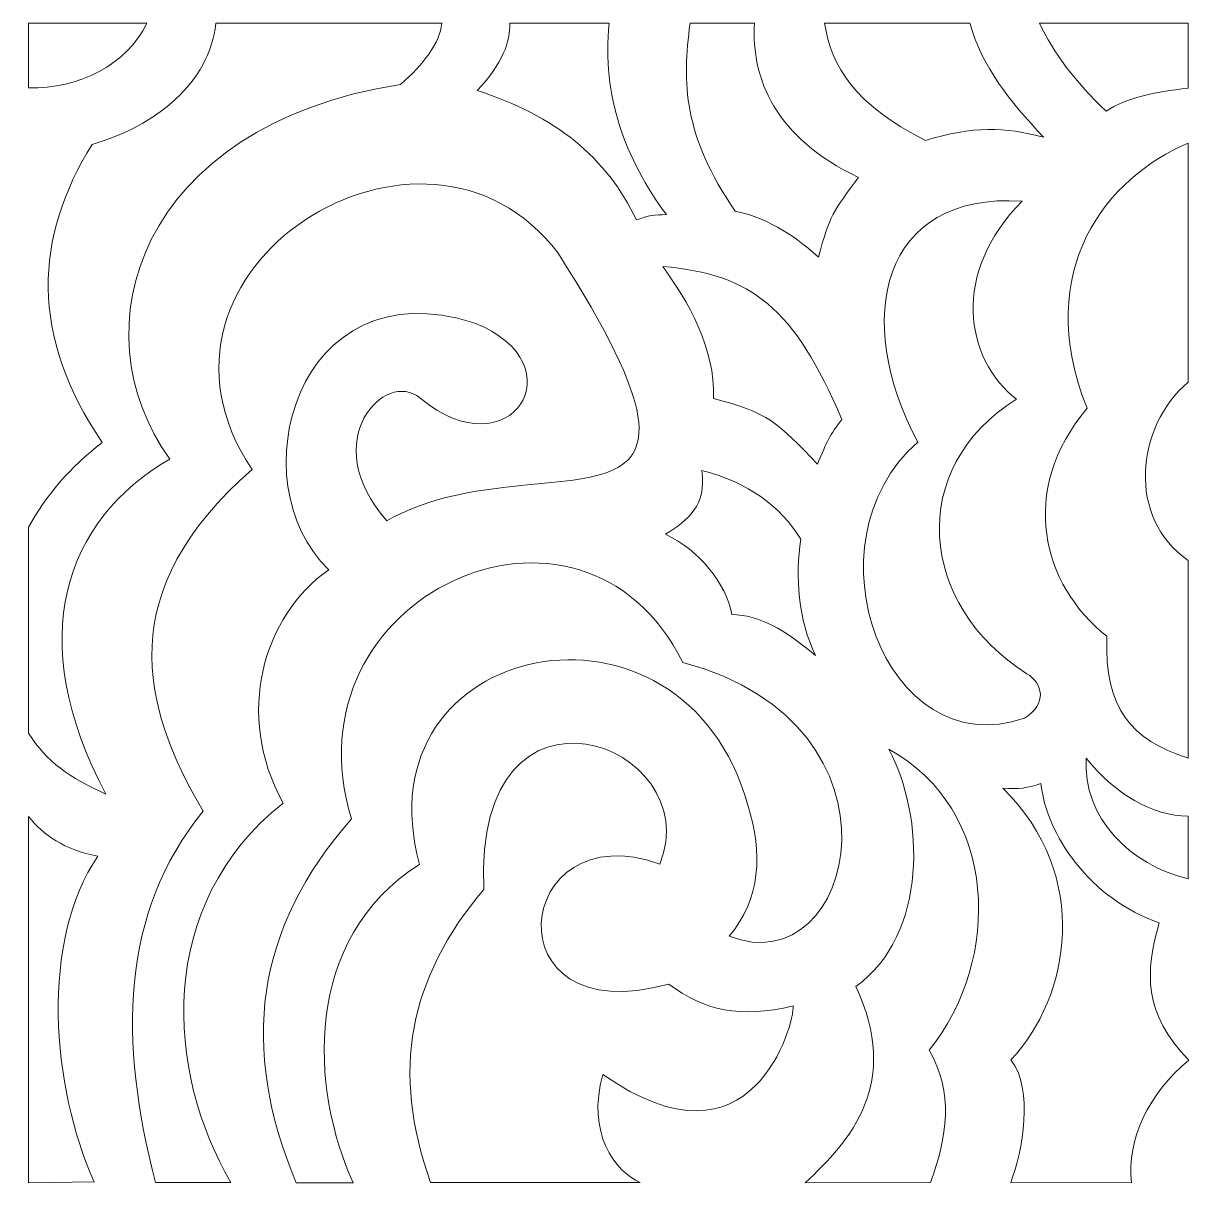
# Model space of a CAD drawing. Header units: centimetres. Extents: x 164.3 to 191, y 33.9 to 60.5.
import ezdxf

# ---------------------------------------------------------------- set-up
doc = ezdxf.new("R2010")
doc.units = ezdxf.units.CM
doc.header["$MEASUREMENT"] = 0
doc.layers.add('layer 1', color=7, linetype='Continuous')

msp = doc.modelspace()

# ---------------------------------------------------------------- linework, layer by layer
at = {"layer": 'layer 1', "color": 242, "lineweight": 9}
for points, knots in [([(164.39042, 48.94218), (164.77785, 49.6524), (165.34139, 50.31972), (166.0829, 50.88566), (166.0829, 50.88566), (164.41419, 53.33662), (164.5235, 55.59598), (165.84934, 57.72422), (165.84934, 57.72422), (167.3279, 58.16046), (168.53409, 59.13424), (168.68998, 60.50479), (168.68998, 60.50479), (168.68998, 60.50479), (173.86856, 60.50479), (173.86856, 60.50479), (173.86856, 60.50479), (173.82943, 60.0531), (173.44765, 59.55847), (172.92373, 59.104), (172.92373, 59.104), (166.89712, 58.15111), (165.49083, 53.46795), (167.63237, 50.50721), (167.63237, 50.50721), (165.21459, 49.1086), (164.2709, 46.38529), (166.16476, 42.82026), (166.16476, 42.82026), (165.32653, 43.20668), (164.8139, 43.54541), (164.39042, 44.22086), (164.39042, 44.22086), (164.39042, 44.22086), (164.39042, 48.94218), (164.39042, 48.94218)], [0, 0, 0, 0, 0.1, 0.1, 0.1, 0.1, 0.2, 0.2, 0.2, 0.2, 0.3, 0.3, 0.3, 0.3, 0.4, 0.4, 0.4, 0.4, 0.5, 0.5, 0.5, 0.5, 0.6, 0.6, 0.6, 0.6, 0.7, 0.7, 0.7, 0.7, 0.8, 0.8, 0.8, 0.8, 1, 1, 1, 1]), ([(167.10525, 60.50479), (166.64743, 59.55924), (165.54368, 58.99529), (164.39043, 59.02345), (164.39043, 59.02345), (164.39043, 59.02345), (164.39043, 60.50479), (164.39043, 60.50479), (164.39043, 60.50479), (164.39043, 60.50479), (167.10525, 60.50479), (167.10525, 60.50479)], [0, 0, 0, 0, 0.25, 0.25, 0.25, 0.25, 0.5, 0.5, 0.5, 0.5, 1, 1, 1, 1]), ([(177.71248, 60.5048), (177.535, 58.84059), (178.0795, 57.38556), (179.02087, 56.11536), (179.02087, 56.11536), (178.74881, 56.11144), (178.61336, 56.09588), (178.33538, 55.99665), (178.33538, 55.99665), (177.65612, 57.42029), (176.47713, 58.39091), (174.68159, 58.96199), (174.68159, 58.96199), (175.2743, 59.58359), (175.4375, 60.08608), (175.42985, 60.5048), (175.42985, 60.5048), (175.42985, 60.5048), (177.71248, 60.5048), (177.71248, 60.5048)], [0, 0, 0, 0, 0.16666667, 0.16666667, 0.16666667, 0.16666667, 0.33333333, 0.33333333, 0.33333333, 0.33333333, 0.5, 0.5, 0.5, 0.5, 0.66666667, 0.66666667, 0.66666667, 0.66666667, 1, 1, 1, 1]), ([(181.04315, 60.50479), (180.96646, 59.21995), (181.51514, 57.88865), (183.42748, 56.96912), (183.42748, 56.96912), (182.86516, 56.21347), (182.75818, 56.07981), (182.51195, 55.1423), (182.51195, 55.1423), (181.86532, 55.7086), (181.28148, 56.05756), (180.60019, 56.1932), (180.60019, 56.1932), (179.4071, 57.92558), (179.38315, 59.14121), (179.56437, 60.50479), (179.56437, 60.50479), (179.56437, 60.50479), (181.04315, 60.50479), (181.04315, 60.50479)], [0, 0, 0, 0, 0.16666667, 0.16666667, 0.16666667, 0.16666667, 0.33333333, 0.33333333, 0.33333333, 0.33333333, 0.5, 0.5, 0.5, 0.5, 0.66666667, 0.66666667, 0.66666667, 0.66666667, 1, 1, 1, 1]), ([(185.97943, 60.50479), (186.28459, 59.48458), (186.88033, 58.73703), (187.67458, 57.88863), (187.67458, 57.88863), (186.78148, 58.13641), (186.05049, 58.1489), (184.96704, 57.81664), (184.96704, 57.81664), (183.31804, 58.64936), (182.81371, 59.51708), (182.64825, 60.5048), (182.64825, 60.5048), (182.64825, 60.5048), (185.97943, 60.50479), (185.97943, 60.50479)], [0, 0, 0, 0, 0.2, 0.2, 0.2, 0.2, 0.4, 0.4, 0.4, 0.4, 0.6, 0.6, 0.6, 0.6, 1, 1, 1, 1]), ([(187.58419, 60.50479), (187.89373, 59.83452), (188.39852, 59.16649), (189.10683, 58.48676), (189.10683, 58.48676), (189.55621, 58.79329), (190.21698, 58.9373), (190.99042, 59.01421), (190.99042, 59.01421), (190.99042, 59.01421), (190.99043, 60.50479), (190.99043, 60.50479), (190.99043, 60.50479), (190.99043, 60.50479), (187.58419, 60.50479), (187.58419, 60.50479)], [0, 0, 0, 0, 0.2, 0.2, 0.2, 0.2, 0.4, 0.4, 0.4, 0.4, 0.6, 0.6, 0.6, 0.6, 1, 1, 1, 1]), ([(167.30339, 33.90896), (166.4632, 37.15205), (166.48985, 40.09017), (168.39463, 42.42566), (168.39463, 42.42566), (166.96409, 44.87855), (166.33025, 47.47234), (169.51754, 50.26859), (169.51754, 50.26859), (166.43615, 54.87105), (173.49226, 59.27008), (176.53774, 55.22855), (176.53774, 55.22855), (181.17373, 47.99643), (176.08837, 51.05548), (172.60654, 49.09152), (172.60654, 49.09152), (170.98539, 50.94912), (172.58212, 52.57522), (173.37203, 51.90811), (173.37203, 51.90811), (175.43489, 50.18002), (177.04226, 52.68315), (174.6081, 53.63331), (174.6081, 53.63331), (170.52261, 54.93741), (169.18658, 49.966), (171.27679, 47.96896), (171.27679, 47.96896), (169.77742, 46.91575), (169.1097, 44.65649), (170.22857, 42.61516), (170.22857, 42.61516), (167.28793, 40.2718), (167.54129, 36.45673), (169.03305, 33.90902), (169.03305, 33.90902), (169.03305, 33.90902), (167.30339, 33.90896), (167.30339, 33.90896)], [0, 0, 0, 0, 0.09090909, 0.09090909, 0.09090909, 0.09090909, 0.18181818, 0.18181818, 0.18181818, 0.18181818, 0.27272727, 0.27272727, 0.27272727, 0.27272727, 0.36363636, 0.36363636, 0.36363636, 0.36363636, 0.45454545, 0.45454545, 0.45454545, 0.45454545, 0.54545455, 0.54545455, 0.54545455, 0.54545455, 0.63636364, 0.63636364, 0.63636364, 0.63636364, 0.72727273, 0.72727273, 0.72727273, 0.72727273, 0.81818182, 0.81818182, 0.81818182, 0.81818182, 1, 1, 1, 1]), ([(190.99042, 43.64629), (189.66453, 44.0791), (189.07689, 44.76697), (189.12277, 46.44156), (189.12277, 46.44156), (187.6437, 47.61339), (187.07929, 49.78034), (188.67361, 51.67257), (188.67361, 51.67257), (187.39975, 54.86779), (189.14462, 56.9776), (190.99042, 57.75207), (190.99042, 57.75207), (190.99042, 57.75207), (190.99042, 52.27474), (190.99042, 52.27474), (190.99042, 52.27474), (189.78312, 51.24804), (189.58331, 49.14226), (190.99042, 48.18278), (190.99042, 48.18278), (190.99042, 48.18278), (190.99042, 43.64629), (190.99042, 43.64629)], [0, 0, 0, 0, 0.14285714, 0.14285714, 0.14285714, 0.14285714, 0.28571429, 0.28571429, 0.28571429, 0.28571429, 0.42857143, 0.42857143, 0.42857143, 0.42857143, 0.57142857, 0.57142857, 0.57142857, 0.57142857, 0.71428571, 0.71428571, 0.71428571, 0.71428571, 1, 1, 1, 1]), ([(187.29373, 45.58107), (184.8093, 47.1399), (184.51261, 50.31232), (187.0563, 51.87771), (187.0563, 51.87771), (185.85759, 52.80128), (185.55627, 54.79588), (187.1812, 56.42423), (187.1812, 56.42423), (183.95597, 56.63911), (183.27231, 53.72232), (184.78923, 50.89796), (184.78923, 50.89796), (182.15275, 48.59003), (184.04972, 43.45838), (187.23598, 44.56081), (187.23598, 44.56081), (187.77341, 44.89075), (187.64924, 45.36556), (187.29373, 45.58107)], [0, 0, 0, 0, 0.16666667, 0.16666667, 0.16666667, 0.16666667, 0.33333333, 0.33333333, 0.33333333, 0.33333333, 0.5, 0.5, 0.5, 0.5, 0.66666667, 0.66666667, 0.66666667, 0.66666667, 1, 1, 1, 1]), ([(182.49105, 50.38797), (182.70903, 50.93585), (182.76458, 51.04441), (183.04742, 51.41805), (183.04742, 51.41805), (181.94867, 53.98333), (180.9857, 54.74783), (178.93946, 54.92538), (178.93946, 54.92538), (179.51546, 54.1305), (180.14911, 53.05116), (180.10043, 51.89399), (180.10043, 51.89399), (181.3528, 51.58634), (181.58369, 51.33645), (182.49105, 50.38797)], [0, 0, 0, 0, 0.2, 0.2, 0.2, 0.2, 0.4, 0.4, 0.4, 0.4, 0.6, 0.6, 0.6, 0.6, 1, 1, 1, 1]), ([(180.45941, 39.56247), (183.36686, 38.40736), (184.7952, 44.42745), (179.39923, 45.83878), (179.39923, 45.83878), (177.07372, 50.52167), (170.21964, 47.35434), (171.80082, 42.2562), (171.80082, 42.2562), (169.58571, 39.72667), (169.2319, 37.01554), (170.52817, 33.90493), (170.52817, 33.90493), (170.52817, 33.90493), (171.83621, 33.90493), (171.83621, 33.90493), (171.83621, 33.90493), (170.85958, 36.05588), (170.65673, 39.49332), (173.361, 41.20879), (173.361, 41.20879), (171.93546, 46.38099), (179.42002, 47.91471), (180.89645, 42.54668), (180.89645, 42.54668), (181.23073, 41.48965), (181.18925, 40.394), (180.45941, 39.56247)], [0, 0, 0, 0, 0.125, 0.125, 0.125, 0.125, 0.25, 0.25, 0.25, 0.25, 0.375, 0.375, 0.375, 0.375, 0.5, 0.5, 0.5, 0.5, 0.625, 0.625, 0.625, 0.625, 0.75, 0.75, 0.75, 0.75, 1, 1, 1, 1]), ([(180.52363, 46.9397), (181.15671, 46.9269), (181.70249, 46.61197), (182.44501, 46.00015), (182.44501, 46.00015), (182.04408, 46.81795), (181.97943, 47.81902), (182.10318, 48.66824), (182.10318, 48.66824), (181.63507, 49.42855), (180.90627, 49.97152), (179.83641, 50.24184), (179.83641, 50.24184), (179.94416, 49.43164), (179.52284, 49.11403), (179.00167, 48.78182), (179.00167, 48.78182), (179.7602, 48.4301), (180.39132, 47.66185), (180.52363, 46.9397)], [0, 0, 0, 0, 0.16666667, 0.16666667, 0.16666667, 0.16666667, 0.33333333, 0.33333333, 0.33333333, 0.33333333, 0.5, 0.5, 0.5, 0.5, 0.66666667, 0.66666667, 0.66666667, 0.66666667, 1, 1, 1, 1]), ([(181.93377, 37.95904), (181.95534, 37.58085), (181.01896, 33.95364), (177.56769, 36.38859), (177.56769, 36.38859), (177.17735, 35.06096), (177.84801, 34.14872), (178.42347, 33.90904), (178.42347, 33.90904), (178.42347, 33.90904), (173.61379, 33.90934), (173.61379, 33.90934), (173.61379, 33.90934), (172.69864, 36.47724), (173.11404, 38.58817), (174.83268, 40.63436), (174.83268, 40.63436), (174.59005, 45.97449), (179.96905, 43.98838), (178.8752, 41.21532), (178.8752, 41.21532), (175.49921, 42.43338), (174.92143, 37.30815), (179.07631, 38.46204), (179.07631, 38.46204), (179.90421, 37.84417), (180.69607, 37.67689), (181.93377, 37.95904)], [0, 0, 0, 0, 0.125, 0.125, 0.125, 0.125, 0.25, 0.25, 0.25, 0.25, 0.375, 0.375, 0.375, 0.375, 0.5, 0.5, 0.5, 0.5, 0.625, 0.625, 0.625, 0.625, 0.75, 0.75, 0.75, 0.75, 1, 1, 1, 1]), ([(182.20651, 33.90493), (183.2418, 34.8567), (184.4132, 36.19403), (183.36686, 38.40736), (183.36686, 38.40736), (185.03055, 39.60002), (184.94639, 42.31471), (184.12505, 43.84849), (184.12505, 43.84849), (186.64396, 42.4765), (186.72918, 39.01461), (185.04679, 36.94252), (185.04679, 36.94252), (185.62075, 35.98078), (185.46416, 34.94994), (185.08073, 33.90856), (185.08073, 33.90856), (185.08073, 33.90856), (182.20651, 33.90493), (182.20651, 33.90493)], [0, 0, 0, 0, 0.16666667, 0.16666667, 0.16666667, 0.16666667, 0.33333333, 0.33333333, 0.33333333, 0.33333333, 0.5, 0.5, 0.5, 0.5, 0.66666667, 0.66666667, 0.66666667, 0.66666667, 1, 1, 1, 1]), ([(190.99042, 40.8779), (189.66596, 41.1847), (188.56639, 42.28523), (188.65213, 43.64362), (188.65213, 43.64362), (189.28579, 42.8378), (190.18675, 42.30472), (190.99043, 42.31604), (190.99043, 42.31604), (190.99043, 42.31604), (190.99042, 40.8779), (190.99042, 40.8779)], [0, 0, 0, 0, 0.25, 0.25, 0.25, 0.25, 0.5, 0.5, 0.5, 0.5, 1, 1, 1, 1]), ([(186.92106, 33.91001), (187.1937, 34.62464), (187.4559, 36.04597), (186.92485, 36.72382), (186.92485, 36.72382), (188.28265, 38.15911), (188.78061, 40.95246), (186.73562, 42.9582), (186.73562, 42.9582), (187.10546, 42.93167), (187.308, 42.9546), (187.6143, 43.06572), (187.6143, 43.06572), (187.72433, 41.89396), (188.74894, 40.40587), (190.32505, 39.869), (190.32505, 39.869), (190.00654, 38.74202), (189.95411, 37.80019), (191.0027, 36.71289), (191.0027, 36.71289), (190.08326, 35.96004), (189.58061, 34.90003), (189.69264, 33.90493), (189.69264, 33.90493), (189.69264, 33.90493), (186.92106, 33.91001), (186.92106, 33.91001)], [0, 0, 0, 0, 0.125, 0.125, 0.125, 0.125, 0.25, 0.25, 0.25, 0.25, 0.375, 0.375, 0.375, 0.375, 0.5, 0.5, 0.5, 0.5, 0.625, 0.625, 0.625, 0.625, 0.75, 0.75, 0.75, 0.75, 1, 1, 1, 1]), ([(164.3904, 42.30404), (164.72675, 41.89258), (165.20748, 41.53681), (165.98357, 41.39702), (165.98357, 41.39702), (164.65258, 39.47386), (164.91906, 36.09873), (165.89463, 33.92205), (165.89463, 33.92205), (165.89463, 33.92205), (164.39042, 33.90493), (164.39042, 33.90493), (164.39042, 33.90493), (164.39042, 33.90493), (164.3904, 42.30404), (164.3904, 42.30404)], [0, 0, 0, 0, 0.2, 0.2, 0.2, 0.2, 0.4, 0.4, 0.4, 0.4, 0.6, 0.6, 0.6, 0.6, 1, 1, 1, 1])]:
    msp.add_open_spline(points, degree=3, knots=knots, dxfattribs=at)

doc.saveas('drawing.dxf')
